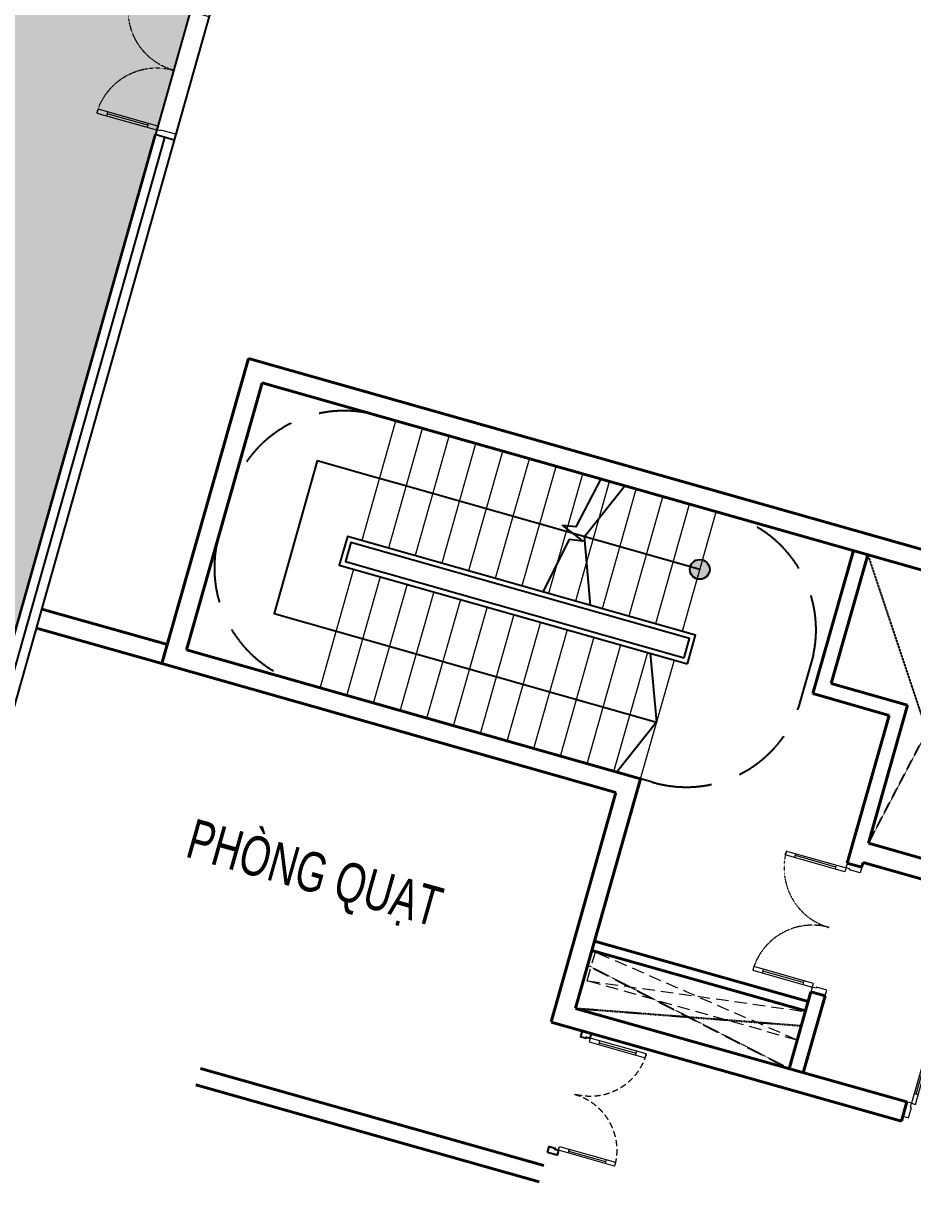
# Model space of a CAD drawing. Header units: millimetres. Extents: x -361611864 to 361244677, y -284134798 to 284403648.
# Drawn here: x -29870 to -20903, y 173992 to 185841 of the extents above; entities that cross this region are included whole.
import ezdxf

# ---------------------------------------------------------------- set-up
doc = ezdxf.new("R2010")
doc.units = ezdxf.units.MM
doc.header["$MEASUREMENT"] = 0
for name, pattern in [('DASHED', [4.5, 3, -1.5]), ('HIDDEN', [0.375, 0.25, -0.125]), ('HIDDEN2', [0.1875, 0.125, -0.0625])]:
    doc.linetypes.add(name, pattern=pattern)
for name, color, linetype in [('A-FLOR-STRS-ARROW', 8, 'Continuous'), ('A-ROOF-PARAPET', 135, 'Continuous'), ('IDEA - dim', 251, 'Continuous'), ('KT-Khuat', 9, 'HIDDEN'), ('KTV-KT-CUA DI', 5, 'Continuous'), ('Xref_NT1+NT2 Cot vach HIGH$0$ccu12-Thay', 7, 'Continuous'), ('Xref_NT1+NT2 Cot vach HIGH$0$KT-Text', 7, 'Continuous'), ('Xref_NT1+NT2_MBDV Cot vach_220729$0$ccu12-Thay', 7, 'Continuous')]:
    doc.layers.add(name, color=color, linetype=linetype)
for name, color, linetype, lineweight in [('CUA', 37, 'Continuous', 13), ('KT-Kich thuoc', 159, 'Continuous', 18), ('KT-lomo nuoc', 3, 'HIDDEN', 5), ('KT-Net cat', 1, 'Continuous', 40), ('KT-Net cua', 87, 'Continuous', 9), ('KT-Net thay', 7, 'Continuous', 15)]:
    doc.layers.add(name, color=color, linetype=linetype, lineweight=lineweight)
doc.styles.add('Xref_NT1+NT2 Cot vach HIGH$0$Arial', font='arial.ttf', dxfattribs={"width": 0.7})

# ---------------------------------------------------------------- blocks, each defined once
blk = doc.blocks.new('*U217')
for p, q in [((-1260, -100), (-1300, -100)), ((-1280, -100), (-1280, -525)), ((-90, -100), (-50, -100)), ((-70, -100), (-70, -525)), ((-1260, -525), (-1300, -525)), ((-90, -525), (-50, -525))]:
    blk.add_line(p, q)
for points in [[(-1350, 150), (-1290, 150), (-1290, 40), (-1300, 40), (-1300, 0), (-1350, 0)], [(0, 150), (-60, 150), (-60, 40), (-50, 40), (-50, 0), (0, 0)], [(-1300, 0), (-1260, 0), (-1260, -625), (-1300, -625)], [(-50, 0), (-90, 0), (-90, -625), (-50, -625)]]:
    blk.add_lwpolyline(points, close=True)
at = {"linetype": 'HIDDEN2'}
for centre, start, end in [((-1300, 0), 270, 0), ((-50, 0), 180, 270)]:
    blk.add_arc(centre, 625, start, end, dxfattribs=at)
blk = doc.blocks.new('*U222')
for p, q in [((-1260, 525), (-1300, 525)), ((-1280, 100), (-1280, 525)), ((-90, 525), (-50, 525)), ((-70, 100), (-70, 525)), ((-1260, 100), (-1300, 100)), ((-90, 100), (-50, 100))]:
    blk.add_line(p, q)
for points in [[(-1300, 0), (-1260, 0), (-1260, 625), (-1300, 625)], [(-50, 0), (-90, 0), (-90, 625), (-50, 625)], [(-1350, -150), (-1290, -150), (-1290, -40), (-1300, -40), (-1300, 0), (-1350, 0)], [(0, -150), (-60, -150), (-60, -40), (-50, -40), (-50, 0), (0, 0)]]:
    blk.add_lwpolyline(points, close=True)
at = {"linetype": 'HIDDEN2'}
for centre, start, end in [((-1300, 0), 0, 90), ((-50, 0), 90, 180)]:
    blk.add_arc(centre, 625, start, end, dxfattribs=at)
blk = doc.blocks.new('*U241')
for p, q in [((-1185, 487), (-1225, 487)), ((-90, 487), (-50, 487)), ((-1185, 100), (-1225, 100)), ((-90, 100), (-50, 100))]:
    blk.add_line(p, q)
at = {"color": 251}
for p, q in [((-1205, 100), (-1205, 487)), ((-70, 100), (-70, 487))]:
    blk.add_line(p, q, dxfattribs=at)
for points in [[(-1225, 0), (-1185, 0), (-1185, 587), (-1225, 587)], [(-50, 0), (-90, 0), (-90, 587), (-50, 587)]]:
    blk.add_lwpolyline(points, close=True)
at = {"color": 251, "linetype": 'HIDDEN2', "ltscale": 500}
for centre, start, end in [((-1225, 0), 0, 90), ((-50, 0), 90, 180)]:
    blk.add_arc(centre, 587, start, end, dxfattribs=at)
at = {"layer": 'KTV-KT-CUA DI'}
for points in [[(-1275, -100), (-1215, -100), (-1215, -40), (-1225, -40), (-1225, 0), (-1275, 0)], [(0, -100), (-60, -100), (-60, -40), (-50, -40), (-50, 0), (0, 0)]]:
    blk.add_lwpolyline(points, close=True, dxfattribs=at)
blk = doc.blocks.new('*U292')
for p, q in [((-1260, -100), (-1300, -100)), ((-1280, -100), (-1280, -525)), ((-90, -100), (-50, -100)), ((-70, -100), (-70, -525)), ((-1260, -525), (-1300, -525)), ((-90, -525), (-50, -525))]:
    blk.add_line(p, q)
for points in [[(-1350, 200), (-1290, 200), (-1290, 40), (-1300, 40), (-1300, 0), (-1350, 0)], [(0, 200), (-60, 200), (-60, 40), (-50, 40), (-50, 0), (0, 0)], [(-1300, 0), (-1260, 0), (-1260, -625), (-1300, -625)], [(-50, 0), (-90, 0), (-90, -625), (-50, -625)]]:
    blk.add_lwpolyline(points, close=True)
at = {"linetype": 'HIDDEN2'}
for centre, start, end in [((-1300, 0), 270, 0), ((-50, 0), 180, 270)]:
    blk.add_arc(centre, 625, start, end, dxfattribs=at)
blk = doc.blocks.new('*U523')
at = {"layer": 'KT-lomo nuoc', "ltscale": 500}
for p, q in [((-26, -299), (-2192, 187)), ((-2218, -112), (0, 0))]:
    blk.add_line(p, q, dxfattribs=at)
blk.add_lwpolyline([(-26, -299), (-2218, -112), (-2192, 187), (0, 0)], close=True, dxfattribs=at)

msp = doc.modelspace()

# ---------------------------------------------------------------- hatches: boundary and pattern name
at = {"layer": 'A-FLOR-STRS-ARROW'}
h = msp.add_hatch(color=256, dxfattribs=at)
edge = h.paths.add_edge_path(flags=0)
edge.add_arc((-23049.1, 180336.3), 100, -105.83025, 254.16975, ccw=False)
at = {"layer": 'KT-Kich thuoc', "true_color": 0x20af0d}
h = msp.add_hatch(dxfattribs=at)
h.set_pattern_fill('CROSS', color=84, scale=1000)
edge = h.paths.add_edge_path()
edge.add_line((-27841.7, 187198.4), (-25783.3, 194482.1))
edge.add_arc((-21472.1, 193263.7), 4480, 142.86855, 164.2191, ccw=False)
edge.add_line((-25043.8, 195968.1), (-25339.7, 196051.7))
edge.add_line((-25339.7, 196051.7), (-26090.9, 196263.9))
edge.add_line((-26090.9, 196263.9), (-38906.7, 185379.8))
edge.add_arc((-36226.1, 181786.4), 4483.1, 126.72199, 164.45795)
edge.add_line((-40545.3, 182987.6), (-46258.3, 162606.7))
edge.add_arc((-51423.2, 163929.6), 5331.6, 337.80778, 345.63349, ccw=False)
edge.add_line((-46486.5, 161915.7), (-35837.6, 158906.6))
edge.add_line((-35837.6, 158906.6), (-35728.7, 159292.1))
edge.add_line((-35728.7, 159292.1), (-30995.8, 176035.3))
edge.add_line((-30995.8, 176035.3), (-30995.7, 176035.6))
edge.add_line((-30995.7, 176035.6), (-30996.4, 176035.8))
edge.add_line((-30996.4, 176035.8), (-27841.7, 187198.4))
edge = h.paths.add_edge_path(flags=17)
edge.add_line((-35897.2, 158923.5), (-46486.5, 161915.7))
edge.add_arc((-51423.2, 163929.6), 5331.6, 266.20997, 337.80778, ccw=False)
edge.add_line((-51775.6, 158609.6), (-45981.2, 153824.7))
edge.add_arc((-50130.6, 148898.6), 6440.9, -19.68678, 49.89155, ccw=False)
edge.add_line((-44066.3, 146728.8), (-39617.6, 145530.5))
edge.add_line((-39617.6, 145530.5), (-35897.2, 158923.5))
edge = h.paths.add_edge_path()
edge.add_line((-11676.2, 172694.8), (-25135.4, 125063.5))
edge.add_arc((-29150.2, 125739.4), 4071.3, 275.86225, 350.44294, ccw=False)
edge.add_line((-28734.4, 121689.4), (-41042.9, 120522.6))
edge.add_arc((-41412.1, 124515.4), 4009.8, 170.50372, 275.2823, ccw=False)
edge.add_line((-45366.9, 125176.9), (-42950.9, 133727.1))
edge.add_line((-42950.9, 133727.1), (-46691.1, 134784))
edge.add_line((-46691.1, 134784), (-50171.7, 130569.3))
edge.add_arc((-52177.3, 132225.6), 2601, 230.44883, 320.44884, ccw=False)
edge.add_line((-53833.5, 130220), (-62009.4, 136972))
edge.add_line((-62009.4, 136972), (-62571, 136918.5))
edge.add_line((-62571, 136918.5), (-72783.8, 124547.2))
edge.add_arc((-61935.7, 108739.9), 19171.6, 43.41237, 124.4606, ccw=False)
edge.add_arc((-40250.6, 129594.6), 10916.1, 224.70601, 242.58537)
edge.add_arc((-36103.9, 141714.5), 23660.5, 247.18955, 269.61041)
edge.add_arc((-36264.8, 140107), 22052.5, 270, 292.15763)
edge.add_arc((-36264.8, 140107), 22052.5, 292.15763, 315.78552)
edge.add_line((-20459, 124728.8), (-10071.2, 161364))
edge.add_arc((-13707.8, 162619.8), 3847.2, 340.94912, 371.4287)
edge.add_arc((-136641.3, 144535.3), 128098.6, 8.460518, 12.698861)

# ---------------------------------------------------------------- linework, layer by layer
at = {"layer": 'A-FLOR-STRS-ARROW', "linetype": 'DASHED', "ltscale": 200}
for p, q in [((-21902, 179479.1, 0), (-22056.2, 178935.1, 0)), ((-23525.4, 178190.4, 0), (-23647.6, 178225.7, 0))]:
    msp.add_line(p, q, dxfattribs=at)
at = {"layer": 'A-FLOR-STRS-ARROW', "elevation": 0}
for points in [[(-23049.1, 180336.3), (-26089.3, 181198.3), (-26329.8, 181266.5), (-26907, 181430.2), (-27343.5, 179890.9), (-23485.6, 178797)], [(-24049.5, 181243.6), (-24299.5, 180765.4), (-24434.5, 180778.9), (-24230, 180620.1), (-24366.4, 180637.5), (-24631, 180109.2)], [(-24150, 179972.8), (-24213.2, 180666.4), (-23809, 181175.4)], [(-23548.8, 179490.5), (-23485.6, 178797), (-23889.8, 178287.9)]]:
    msp.add_lwpolyline(points, dxfattribs=at)
at = {"layer": 'A-FLOR-STRS-ARROW'}
msp.add_circle((-23049.1, 180336.3, 0), 100, dxfattribs=at)
at = {"layer": 'A-FLOR-STRS-ARROW', "linetype": 'DASHED', "ltscale": 200}
for centre, start, end in [((-26636, 180735.4, 0), 73.54056, 160.21765), ((-23076.3, 179726.1, 0), 348.12181, 74.79891), ((-26745.1, 180350.6, 0), 168.12181, 254.79891), ((-23185.4, 179341.3, 0), 253.54056, 340.21765)]:
    msp.add_arc(centre, 1200, start, end, dxfattribs=at)
at = {"layer": 'A-ROOF-PARAPET', "elevation": 0}
for points in [[(-23173.6, 179384.1), (-23091.7, 179672.8), (-26603.3, 180668.4), (-26685.1, 180379.8)], [(-23208, 179445.9), (-23153.5, 179638.3), (-26568.8, 180606.7), (-26623.4, 180414.3)]]:
    msp.add_lwpolyline(points, close=True, dxfattribs=at)
at = {"layer": 'IDEA - dim'}
for p, q in [((-33222, 167421.3), (-25588.2, 194436.9)), ((-39619.8, 145515.5), (-28541.6, 184720.4)), ((-33326.4, 167419.6), (-28445.4, 184693.2)), ((-28349.2, 184666, 0), (-28541.9, 184720.5, 0))]:
    msp.add_line(p, q, dxfattribs=at)
at = {"layer": 'KT-Khuat', "ltscale": 5}
for p, q in [((-21354.1, 180484.3, 0), (-20576.4, 178153.9, 0)), ((-21347.8, 177573.9, 0), (-20022.7, 180106.8)), ((-24179.4, 176343.5, 0), (-22148, 175301.8, 0)), ((-24301.8, 175910.4, 0), (-22025.6, 175734.9, 0))]:
    msp.add_line(p, q, dxfattribs=at)
at = {"layer": 'KT-Net cat'}
for p, q in [((-27601.2, 182463.5, 0), (-28473.9, 179385.7, 0)), ((-19823.8, 180258.3, 0), (-27601.2, 182463.5, 0)), ((-27463.3, 182216.5, 0), (-28226.9, 179523.5, 0)), ((-20022.7, 180106.8), (-27463.3, 182216.5, 0)), ((-21907.4, 179083.1, 0), (-21498.5, 180525.2, 0)), ((-21722.2, 179186.4, 0), (-21354.1, 180484.3, 0)), ((-28226.9, 179523.5, 0), (-23647.6, 178225.7, 0)), ((-28473.9, 179385.7, 0), (-23894.4, 178087.7, 0)), ((-21722.2, 179186.4, 0), (-20952.7, 178967.5, 0)), ((-21907.4, 179083.1, 0), (-21137.9, 178864.2, 0)), ((-21347.8, 177573.9, 0), (-20952.7, 178967.5, 0)), ((-21560.8, 177374.2, 0), (-21137.9, 178864.2, 0)), ((-23647.6, 178225.7, 0), (-24301.8, 175910.2, 0)), ((-23894.4, 178087.7, 0), (-24548.7, 175772.1, 0)), ((-21347.8, 177573.9, 0), (-20307, 177278.9, 0)), ((-21560.8, 177374.2, 0), (-21416.2, 177333.4, 0)), ((-21416.2, 177333.4, 0), (-21402.4, 177381.4, 0)), ((-21402.4, 177381.4, 0), (-20362, 177086.6, 0)), ((-24110.3, 176587.9, 0), (-21956.4, 175979.3, 0)), ((-24137.5, 176491.7, 0), (-21983.7, 175883, 0)), ((-22149, 175300.1, 0), (-21929.1, 176075.5, 0)), ((-22004.6, 175259.4, 0), (-21784.8, 176034.7, 0)), ((-21784.8, 176034.7, 0), (-21929.1, 176075.5, 0)), ((-24302.8, 175906.8, 0), (-20961.4, 174965.6, 0)), ((-24549.1, 175770.7, 0), (-21015.2, 174773, 0)), ((-28085.6, 175301.9), (-24621.2, 174323)), ((-28131.8, 175138.3), (-24667.5, 174159.4)), ((-20961.4, 174965.6, 0), (-21015.2, 174773, 0))]:
    msp.add_line(p, q, dxfattribs=at)
at = {"layer": 'KT-Net cat', "elevation": 0}
for points in [[(-28419.5, 179578.1), (-29685.8, 179935.9)], [(-28473.9, 179385.7), (-29740.1, 179743.5)]]:
    msp.add_lwpolyline(points, dxfattribs=at)
at = {"layer": 'KT-Net thay'}
for p, q in [((-26118, 181830, 0), (-26459, 180627.5, 0)), ((-25848.6, 181753.7, 0), (-26189.6, 180551.1, 0)), ((-25579.3, 181677.3, 0), (-25920.2, 180474.8, 0)), ((-25309.9, 181600.9, 0), (-25650.8, 180398.4, 0)), ((-25040.5, 181524.5, 0), (-25381.5, 180322, 0)), ((-24771.1, 181448.1, 0), (-25112.1, 180245.6, 0)), ((-24501.7, 181371.7, 0), (-24842.7, 180169.2, 0)), ((-24232.4, 181295.4, 0), (-24573.3, 180092.9, 0)), ((-23963, 181219, 0), (-24303.9, 180016.5, 0)), ((-23693.6, 181142.6, 0), (-24034.6, 179940.1, 0)), ((-23424.2, 181066.2, 0), (-23765.2, 179863.7, 0)), ((-23154.8, 180989.8, 0), (-23495.8, 179787.3, 0)), ((-22885.5, 180913.5, 0), (-23226.4, 179711, 0)), ((-26540.8, 180338.9, 0), (-26881.8, 179136.4, 0)), ((-26271.4, 180262.5, 0), (-26612.4, 179060, 0)), ((-26002.1, 180186.1, 0), (-26343, 178983.6, 0)), ((-25732.7, 180109.8, 0), (-26073.6, 178907.2, 0)), ((-25463.3, 180033.4, 0), (-25804.3, 178830.9, 0)), ((-25193.9, 179957, 0), (-25534.9, 178754.5, 0)), ((-24924.5, 179880.6, 0), (-25265.5, 178678.1, 0)), ((-24655.2, 179804.2, 0), (-24996.1, 178601.7, 0)), ((-24385.8, 179727.9, 0), (-24726.7, 178525.3, 0)), ((-24116.4, 179651.5, 0), (-24457.4, 178449, 0)), ((-23847, 179575.1, 0), (-24188, 178372.6, 0)), ((-23577.6, 179498.7, 0), (-23918.6, 178296.2, 0)), ((-23308.3, 179422.3, 0), (-23649.2, 178219.8, 0))]:
    msp.add_line(p, q, dxfattribs=at)
at = {"layer": 'Xref_NT1+NT2 Cot vach HIGH$0$ccu12-Thay', "elevation": 0}
msp.add_lwpolyline([(-25270.8, 124584.2), (-12203.3, 170829.2, 0.0246876), (-11911.3, 172105.6, 0.0868938), (-11909.5, 172832.5), (-12399.9, 174833.5), (-17117.9, 194318.1, 0.771545), (-25783.3, 194482.1), (-39617.6, 145530.5)], format="xyb", dxfattribs=at)
at = {"layer": 'Xref_NT1+NT2_MBDV Cot vach_220729$0$ccu12-Thay', "elevation": 0}
msp.add_lwpolyline([(-25270.8, 124584.2), (-12203.3, 170829.2, 0.0246876), (-11911.3, 172105.6, 0.0868938), (-11909.5, 172832.5), (-12399.9, 174833.5), (-17118, 194318.1, 0.771545), (-25783.3, 194482.1), (-39617.6, 145530.5)], format="xyb", dxfattribs=at)

# ---------------------------------------------------------------- block references
at = {"layer": 'CUA', "extrusion": (5.16527e-05, -1.45956e-05, 1), "xscale": -1, "rotation": 254.2212203965982}
msp.add_blockref('*U292', (-28174.3, 186019.5, -4.2), dxfattribs=at)
at = {"layer": 'CUA', "extrusion": (5.16527e-05, -1.45956e-05, 1), "rotation": 254.2212204308315}
msp.add_blockref('*U217', (-21927.4, 176075, -3.7), dxfattribs=at)
at = {"layer": 'CUA', "extrusion": (1.45956e-05, 5.16527e-05, 1), "xscale": -1, "rotation": 344.2212327451611}
msp.add_blockref('*U222', (-20960.8, 174965.4, 8.7), dxfattribs=at)
at = {"layer": 'KT-lomo nuoc', "linetype": 'HIDDEN', "rotation": 349.1023465244098}
msp.add_blockref('*U523', (-21985.1, 175878, 0), dxfattribs=at)
at = {"layer": 'KT-Net cua', "extrusion": (1.65822e-13, 1.73136e-13, -1), "zscale": -1, "rotation": 105.7787734119969}
msp.add_blockref('*U241', (24140.4, 175656.8, 0), dxfattribs=at)

# ---------------------------------------------------------------- texts
at = {"layer": 'Xref_NT1+NT2 Cot vach HIGH$0$KT-Text', "insert": (-26877.3, 177470.6, 0), "char_height": 400, "width": 3035.817, "attachment_point": 2, "rotation": 344.22122, "style": 'Xref_NT1+NT2 Cot vach HIGH$0$Arial'}
msp.add_mtext('PHÒNG QUẠT', dxfattribs=at)

doc.saveas('drawing.dxf')
